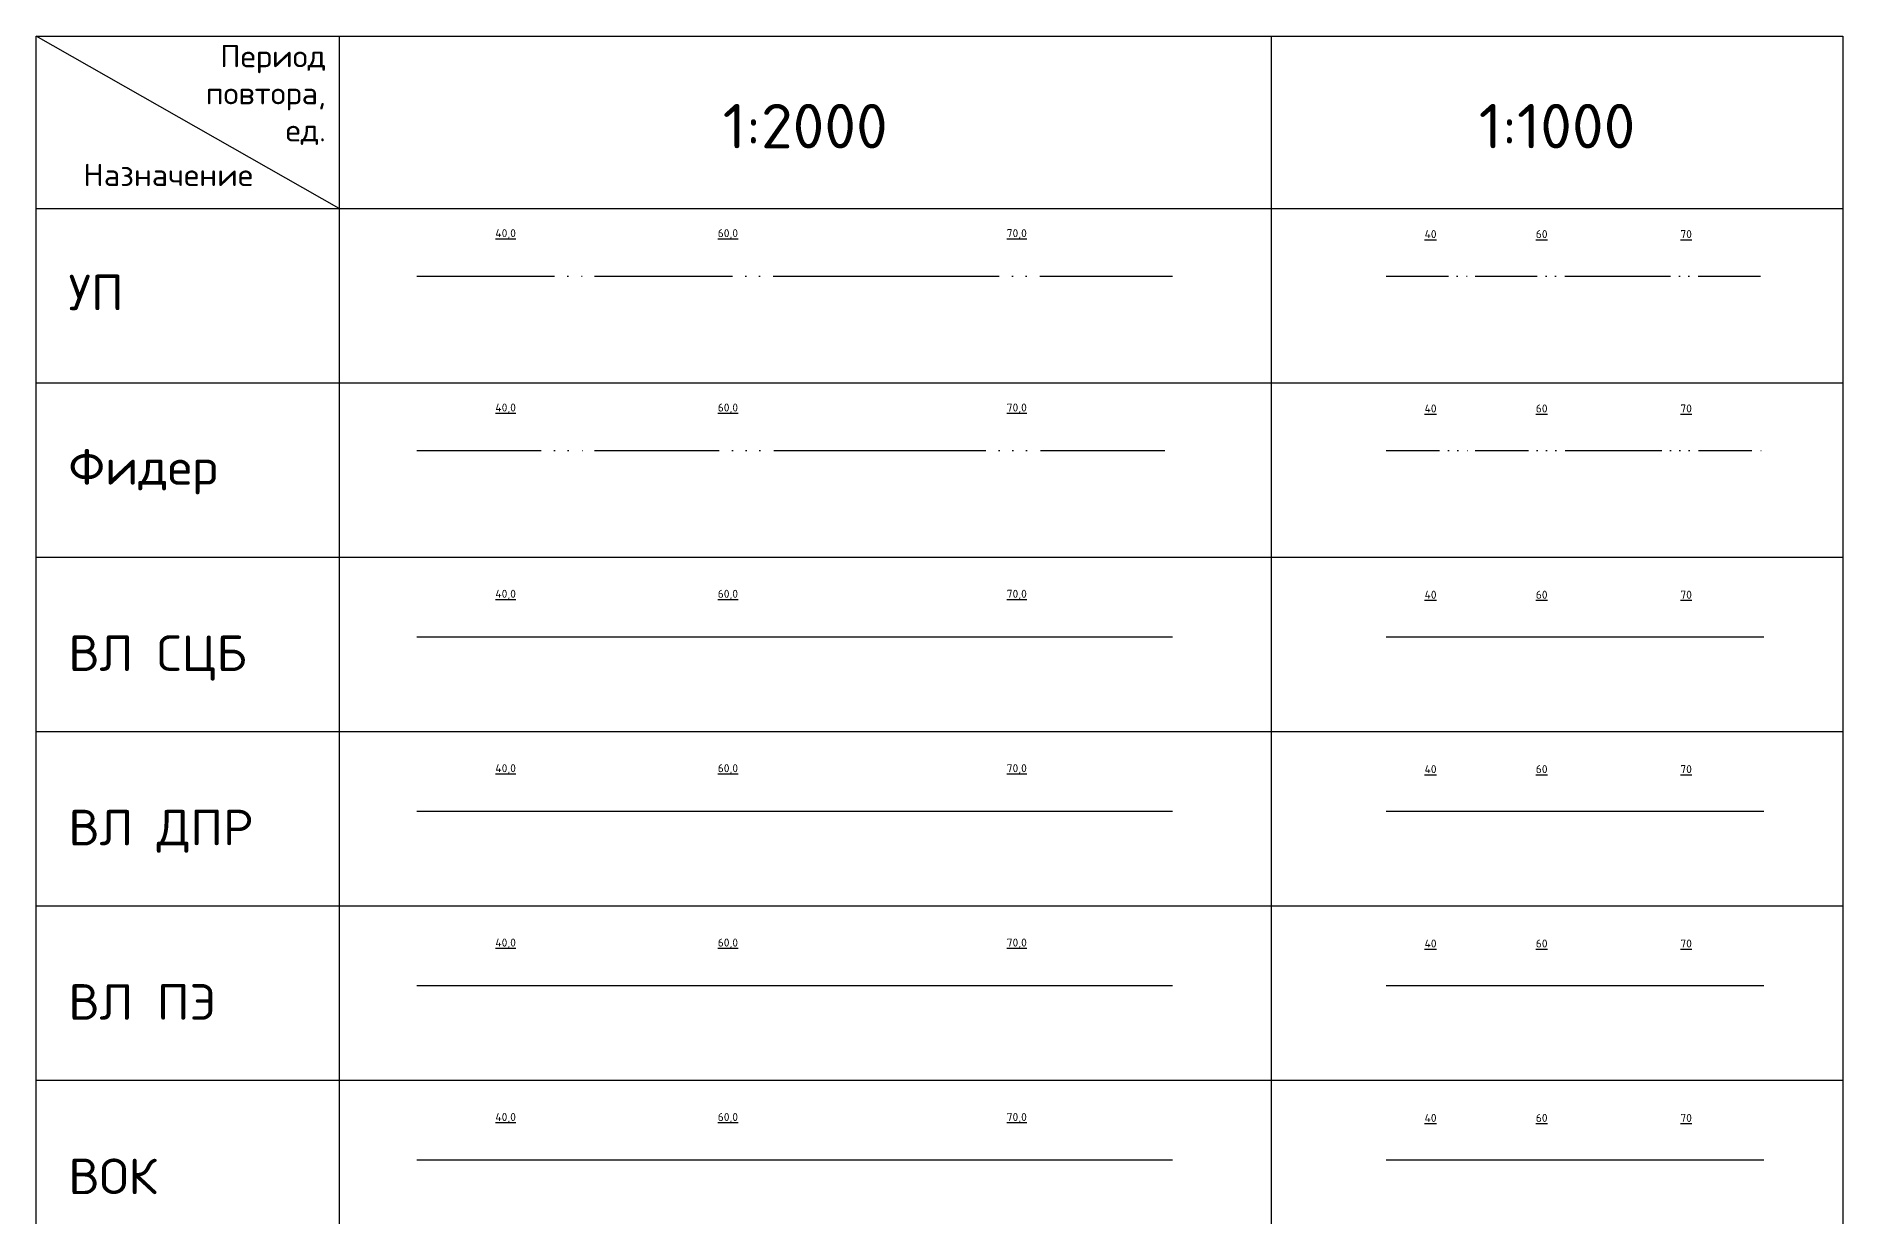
# Model space of a CAD drawing. Header units: metres. Extents: x 7125 to 11673, y -5803 to -4152.
# Drawn here: x 7142.3 to 7548.8, y -5558.7 to -5293.1 of the extents above; entities that cross this region are included whole.
import ezdxf
from ezdxf.enums import TextEntityAlignment as Align

# ---------------------------------------------------------------- set-up
doc = ezdxf.new("R2010")
doc.units = ezdxf.units.M
for name, pattern in [('УП-20', [20, 14, -2, 0, -2, 0, -2]), ('УП-40', [40, 31, -3, 0, -3, 0, -3]), ('Фидер-20', [20, 12, -2, 0, -2, 0, -2, 0, -2]), ('Фидер-40', [40, 28, -3, 0, -3, 0, -3, 0, -3])]:
    doc.linetypes.add(name, pattern=pattern)
doc.layers.get('Defpoints').update_dxf_attribs({"color": 4})
doc.layers.add('N_prolet', color=1, linetype='Continuous')
doc.styles.add('Шаблон', font='simplex.shx')
doc.styles.add('Шаблон 1.8', font='simplex.shx', dxfattribs={"height": 1.8})
doc.linetypes.add('WL ДПР-20', pattern='A,12.5,-1,[2,uks_lt,S=1,R=0,X=0,Y=-0.5],-6.5', length=20)
doc.linetypes.add('WL ДПР-40', pattern='A,32.5,-1,[2,uks_lt,S=1,R=0,X=0,Y=-0.5],-6.5', length=40)
doc.linetypes.add('WL ПЭ-20', pattern='A,13.6,-1,[1,uks_lt,S=1,R=0,X=0,Y=-0.5],-5.4', length=20)
doc.linetypes.add('WL ПЭ-40', pattern='A,33.6,-1,[1,uks_lt,S=1,R=0,X=0,Y=-0.5],-5.4', length=40)
doc.linetypes.add('WL СЦБ-20', pattern='A,12.5,-1,[3,uks_lt,S=1,R=0,X=0,Y=-0.5],-6.5', length=20)
doc.linetypes.add('WL СЦБ-40', pattern='A,32.5,-1,[3,uks_lt,S=1,R=0,X=0,Y=-0.5],-6.5', length=40)
doc.linetypes.add('ВОК-20', pattern='A,15.5,-1,[4,uks_lt,S=1,R=0,X=0,Y=-0.5],-3.5', length=20)
doc.linetypes.add('ВОК-40', pattern='A,35.5,-1,[4,uks_lt,S=1,R=0,X=0,Y=-0.5],-3.5', length=40)
doc.dimstyles.new('МЕЖДУ_ОПОРАМИ', dxfattribs={"dimtxt": 1.8, "dimasz": 3, "dimexe": 0.18, "dimexo": 0.0625, "dimgap": 0.09, "dimtad": 0, "dimtih": 1, "dimtoh": 1, "dimdec": 0, "dimlfac": 2, "dimzin": 0, "dimtxsty": 'Шаблон 1.8', "dimblk": 'NONE', "dimcen": 0.09, "dimse1": 1, "dimse2": 1, "dimsd1": 1, "dimsd2": 1, "dimclrd": 256, "dimclre": 256, "dimclrt": 256, "dimadec": 1, "dimazin": 0, "dimtfac": 1, "dimtdec": 0, "dimtofl": 0, "dimtmove": 0, "dimatfit": 3, "dimldrblk": 'NONE', "dimfxl": 0.18, "dimtolj": 1, "dimtzin": 0, "dimlwe": -1, "dimarcsym": 0})
doc.dimstyles.new('МЕЖДУ_ОПОРАМИ 1-1000', dxfattribs={"dimtxt": 1.8, "dimasz": 3, "dimexe": 0.18, "dimexo": 0.0625, "dimgap": 0.09, "dimtad": 0, "dimdec": 1, "dimzin": 0, "dimtxsty": 'Шаблон 1.8', "dimblk": 'NONE', "dimcen": 0.09, "dimse1": 1, "dimse2": 1, "dimsd1": 1, "dimsd2": 1, "dimclrd": 256, "dimclre": 256, "dimclrt": 256, "dimadec": 1, "dimazin": 0, "dimtfac": 1, "dimtdec": 1, "dimtofl": 0, "dimtmove": 0, "dimatfit": 3, "dimldrblk": 'NONE', "dimfxl": 0.18, "dimtolj": 1, "dimtzin": 0, "dimlwe": -1, "dimarcsym": 0})

# ---------------------------------------------------------------- blocks, each defined once
blk = doc.blocks.new('*D261')
at = {"layer": 'Defpoints', "color": 0, "transparency": 16777216}
for p in [(7327.95, -5376.87), (7267.95, -5392.34), (7327.95, -5392.34)]:
    blk.add_point(p, dxfattribs=at)
at = {"layer": 'N_prolet', "transparency": 16777216, "insert": (7297.95, -5376.87), "char_height": 1.8, "attachment_point": 5, "style": 'Шаблон 1.8'}
blk.add_mtext('\\A1;\\L60,0', dxfattribs=at)
blk = doc.blocks.new('_NONE')
at = {"color": 0, "linetype": 'ByBlock'}
blk.add_circle((0, 0), 0.25, dxfattribs=at)
blk = doc.blocks.new('*D246')
at = {"layer": 'Defpoints', "color": 0, "transparency": 16777216}
for p in [(7397.95, -5376.87), (7327.95, -5392.34), (7397.95, -5392.34)]:
    blk.add_point(p, dxfattribs=at)
at = {"layer": 'N_prolet', "transparency": 16777216, "insert": (7362.95, -5376.87), "char_height": 1.8, "attachment_point": 5, "style": 'Шаблон 1.8'}
blk.add_mtext('\\A1;\\L70,0', dxfattribs=at)
blk = doc.blocks.new('*D247')
at = {"layer": 'Defpoints', "color": 0, "transparency": 16777216}
for p in [(7466.05, -5376.87), (7446.05, -5392.34), (7466.05, -5392.34)]:
    blk.add_point(p, dxfattribs=at)
at = {"layer": 'N_prolet', "transparency": 16777216, "insert": (7456.05, -5376.87), "char_height": 1.8, "attachment_point": 5, "style": 'Шаблон 1.8'}
blk.add_mtext('\\A1;\\L40', dxfattribs=at)
blk = doc.blocks.new('*D248')
at = {"layer": 'Defpoints', "color": 0, "transparency": 16777216}
for p in [(7496.05, -5376.87), (7466.05, -5392.34), (7496.05, -5392.34)]:
    blk.add_point(p, dxfattribs=at)
at = {"layer": 'N_prolet', "transparency": 16777216, "insert": (7481.05, -5376.87), "char_height": 1.8, "attachment_point": 5, "style": 'Шаблон 1.8'}
blk.add_mtext('\\A1;\\L60', dxfattribs=at)
blk = doc.blocks.new('*D249')
at = {"layer": 'Defpoints', "color": 0, "transparency": 16777216}
for p in [(7531.05, -5376.87), (7496.05, -5392.34), (7531.05, -5392.34)]:
    blk.add_point(p, dxfattribs=at)
at = {"layer": 'N_prolet', "transparency": 16777216, "insert": (7513.55, -5376.87), "char_height": 1.8, "attachment_point": 5, "style": 'Шаблон 1.8'}
blk.add_mtext('\\A1;\\L70', dxfattribs=at)
blk = doc.blocks.new('*D235')
at = {"layer": 'Defpoints', "color": 0, "transparency": 16777216}
for p in [(7267.95, -5376.87), (7227.95, -5392.34), (7267.95, -5392.34)]:
    blk.add_point(p, dxfattribs=at)
at = {"layer": 'N_prolet', "transparency": 16777216, "insert": (7247.95, -5376.87), "char_height": 1.8, "attachment_point": 5, "style": 'Шаблон 1.8'}
blk.add_mtext('\\A1;\\L40,0', dxfattribs=at)
blk = doc.blocks.new('*D258')
at = {"layer": 'Defpoints', "color": 0, "transparency": 16777216}
for p in [(7327.95, -5418.76), (7267.95, -5434.23), (7327.95, -5434.23)]:
    blk.add_point(p, dxfattribs=at)
at = {"layer": 'N_prolet', "transparency": 16777216, "insert": (7297.95, -5418.76), "char_height": 1.8, "attachment_point": 5, "style": 'Шаблон 1.8'}
blk.add_mtext('\\A1;\\L60,0', dxfattribs=at)
blk = doc.blocks.new('*D236')
at = {"layer": 'Defpoints', "color": 0, "transparency": 16777216}
for p in [(7397.95, -5418.76), (7327.95, -5434.23), (7397.95, -5434.23)]:
    blk.add_point(p, dxfattribs=at)
at = {"layer": 'N_prolet', "transparency": 16777216, "insert": (7362.95, -5418.76), "char_height": 1.8, "attachment_point": 5, "style": 'Шаблон 1.8'}
blk.add_mtext('\\A1;\\L70,0', dxfattribs=at)
blk = doc.blocks.new('*D237')
at = {"layer": 'Defpoints', "color": 0, "transparency": 16777216}
for p in [(7466.05, -5418.76), (7446.05, -5434.23), (7466.05, -5434.23)]:
    blk.add_point(p, dxfattribs=at)
at = {"layer": 'N_prolet', "transparency": 16777216, "insert": (7456.05, -5418.76), "char_height": 1.8, "attachment_point": 5, "style": 'Шаблон 1.8'}
blk.add_mtext('\\A1;\\L40', dxfattribs=at)
blk = doc.blocks.new('*D238')
at = {"layer": 'Defpoints', "color": 0, "transparency": 16777216}
for p in [(7496.05, -5418.76), (7466.05, -5434.23), (7496.05, -5434.23)]:
    blk.add_point(p, dxfattribs=at)
at = {"layer": 'N_prolet', "transparency": 16777216, "insert": (7481.05, -5418.76), "char_height": 1.8, "attachment_point": 5, "style": 'Шаблон 1.8'}
blk.add_mtext('\\A1;\\L60', dxfattribs=at)
blk = doc.blocks.new('*D239')
at = {"layer": 'Defpoints', "color": 0, "transparency": 16777216}
for p in [(7531.05, -5418.76), (7496.05, -5434.23), (7531.05, -5434.23)]:
    blk.add_point(p, dxfattribs=at)
at = {"layer": 'N_prolet', "transparency": 16777216, "insert": (7513.55, -5418.76), "char_height": 1.8, "attachment_point": 5, "style": 'Шаблон 1.8'}
blk.add_mtext('\\A1;\\L70', dxfattribs=at)
blk = doc.blocks.new('*D240')
at = {"layer": 'Defpoints', "color": 0, "transparency": 16777216}
for p in [(7267.95, -5418.76), (7227.95, -5434.23), (7267.95, -5434.23)]:
    blk.add_point(p, dxfattribs=at)
at = {"layer": 'N_prolet', "transparency": 16777216, "insert": (7247.95, -5418.76), "char_height": 1.8, "attachment_point": 5, "style": 'Шаблон 1.8'}
blk.add_mtext('\\A1;\\L40,0', dxfattribs=at)
blk = doc.blocks.new('*D259')
at = {"layer": 'Defpoints', "color": 0, "transparency": 16777216}
for p in [(7327.95, -5457.99), (7267.95, -5473.45), (7327.95, -5473.45)]:
    blk.add_point(p, dxfattribs=at)
at = {"layer": 'N_prolet', "transparency": 16777216, "insert": (7297.95, -5457.99), "char_height": 1.8, "attachment_point": 5, "style": 'Шаблон 1.8'}
blk.add_mtext('\\A1;\\L60,0', dxfattribs=at)
blk = doc.blocks.new('*D241')
at = {"layer": 'Defpoints', "color": 0, "transparency": 16777216}
for p in [(7397.95, -5457.99), (7327.95, -5473.45), (7397.95, -5473.45)]:
    blk.add_point(p, dxfattribs=at)
at = {"layer": 'N_prolet', "transparency": 16777216, "insert": (7362.95, -5457.99), "char_height": 1.8, "attachment_point": 5, "style": 'Шаблон 1.8'}
blk.add_mtext('\\A1;\\L70,0', dxfattribs=at)
blk = doc.blocks.new('*D242')
at = {"layer": 'Defpoints', "color": 0, "transparency": 16777216}
for p in [(7466.05, -5457.99), (7446.05, -5473.45), (7466.05, -5473.45)]:
    blk.add_point(p, dxfattribs=at)
at = {"layer": 'N_prolet', "transparency": 16777216, "insert": (7456.05, -5457.99), "char_height": 1.8, "attachment_point": 5, "style": 'Шаблон 1.8'}
blk.add_mtext('\\A1;\\L40', dxfattribs=at)
blk = doc.blocks.new('*D243')
at = {"layer": 'Defpoints', "color": 0, "transparency": 16777216}
for p in [(7496.05, -5457.99), (7466.05, -5473.45), (7496.05, -5473.45)]:
    blk.add_point(p, dxfattribs=at)
at = {"layer": 'N_prolet', "transparency": 16777216, "insert": (7481.05, -5457.99), "char_height": 1.8, "attachment_point": 5, "style": 'Шаблон 1.8'}
blk.add_mtext('\\A1;\\L60', dxfattribs=at)
blk = doc.blocks.new('*D244')
at = {"layer": 'Defpoints', "color": 0, "transparency": 16777216}
for p in [(7531.05, -5457.99), (7496.05, -5473.45), (7531.05, -5473.45)]:
    blk.add_point(p, dxfattribs=at)
at = {"layer": 'N_prolet', "transparency": 16777216, "insert": (7513.55, -5457.99), "char_height": 1.8, "attachment_point": 5, "style": 'Шаблон 1.8'}
blk.add_mtext('\\A1;\\L70', dxfattribs=at)
blk = doc.blocks.new('*D245')
at = {"layer": 'Defpoints', "color": 0, "transparency": 16777216}
for p in [(7267.95, -5457.99), (7227.95, -5473.45), (7267.95, -5473.45)]:
    blk.add_point(p, dxfattribs=at)
at = {"layer": 'N_prolet', "transparency": 16777216, "insert": (7247.95, -5457.99), "char_height": 1.8, "attachment_point": 5, "style": 'Шаблон 1.8'}
blk.add_mtext('\\A1;\\L40,0', dxfattribs=at)
blk = doc.blocks.new('*D260')
at = {"layer": 'Defpoints', "color": 0, "transparency": 16777216}
for p in [(7327.95, -5497.21), (7267.95, -5512.68), (7327.95, -5512.68)]:
    blk.add_point(p, dxfattribs=at)
at = {"layer": 'N_prolet', "transparency": 16777216, "insert": (7297.95, -5497.21), "char_height": 1.8, "attachment_point": 5, "style": 'Шаблон 1.8'}
blk.add_mtext('\\A1;\\L60,0', dxfattribs=at)
blk = doc.blocks.new('*D220')
at = {"layer": 'Defpoints', "color": 0, "transparency": 16777216}
for p in [(7397.95, -5497.21), (7327.95, -5512.68), (7397.95, -5512.68)]:
    blk.add_point(p, dxfattribs=at)
at = {"layer": 'N_prolet', "transparency": 16777216, "insert": (7362.95, -5497.21), "char_height": 1.8, "attachment_point": 5, "style": 'Шаблон 1.8'}
blk.add_mtext('\\A1;\\L70,0', dxfattribs=at)
blk = doc.blocks.new('*D221')
at = {"layer": 'Defpoints', "color": 0, "transparency": 16777216}
for p in [(7466.05, -5497.21), (7446.05, -5512.68), (7466.05, -5512.68)]:
    blk.add_point(p, dxfattribs=at)
at = {"layer": 'N_prolet', "transparency": 16777216, "insert": (7456.05, -5497.21), "char_height": 1.8, "attachment_point": 5, "style": 'Шаблон 1.8'}
blk.add_mtext('\\A1;\\L40', dxfattribs=at)
blk = doc.blocks.new('*D222')
at = {"layer": 'Defpoints', "color": 0, "transparency": 16777216}
for p in [(7496.05, -5497.21), (7466.05, -5512.68), (7496.05, -5512.68)]:
    blk.add_point(p, dxfattribs=at)
at = {"layer": 'N_prolet', "transparency": 16777216, "insert": (7481.05, -5497.21), "char_height": 1.8, "attachment_point": 5, "style": 'Шаблон 1.8'}
blk.add_mtext('\\A1;\\L60', dxfattribs=at)
blk = doc.blocks.new('*D223')
at = {"layer": 'Defpoints', "color": 0, "transparency": 16777216}
for p in [(7531.05, -5497.21), (7496.05, -5512.68), (7531.05, -5512.68)]:
    blk.add_point(p, dxfattribs=at)
at = {"layer": 'N_prolet', "transparency": 16777216, "insert": (7513.55, -5497.21), "char_height": 1.8, "attachment_point": 5, "style": 'Шаблон 1.8'}
blk.add_mtext('\\A1;\\L70', dxfattribs=at)
blk = doc.blocks.new('*D224')
at = {"layer": 'Defpoints', "color": 0, "transparency": 16777216}
for p in [(7267.95, -5497.21), (7227.95, -5512.68), (7267.95, -5512.68)]:
    blk.add_point(p, dxfattribs=at)
at = {"layer": 'N_prolet', "transparency": 16777216, "insert": (7247.95, -5497.21), "char_height": 1.8, "attachment_point": 5, "style": 'Шаблон 1.8'}
blk.add_mtext('\\A1;\\L40,0', dxfattribs=at)
blk = doc.blocks.new('*D256')
at = {"layer": 'Defpoints', "color": 0, "transparency": 16777216}
for p in [(7327.95, -5536.44), (7267.95, -5551.9), (7327.95, -5551.9)]:
    blk.add_point(p, dxfattribs=at)
at = {"layer": 'N_prolet', "transparency": 16777216, "insert": (7297.95, -5536.44), "char_height": 1.8, "attachment_point": 5, "style": 'Шаблон 1.8'}
blk.add_mtext('\\A1;\\L60,0', dxfattribs=at)
blk = doc.blocks.new('*D225')
at = {"layer": 'Defpoints', "color": 0, "transparency": 16777216}
for p in [(7397.95, -5536.44), (7327.95, -5551.9), (7397.95, -5551.9)]:
    blk.add_point(p, dxfattribs=at)
at = {"layer": 'N_prolet', "transparency": 16777216, "insert": (7362.95, -5536.44), "char_height": 1.8, "attachment_point": 5, "style": 'Шаблон 1.8'}
blk.add_mtext('\\A1;\\L70,0', dxfattribs=at)
blk = doc.blocks.new('*D226')
at = {"layer": 'Defpoints', "color": 0, "transparency": 16777216}
for p in [(7466.05, -5536.44), (7446.05, -5551.9), (7466.05, -5551.9)]:
    blk.add_point(p, dxfattribs=at)
at = {"layer": 'N_prolet', "transparency": 16777216, "insert": (7456.05, -5536.44), "char_height": 1.8, "attachment_point": 5, "style": 'Шаблон 1.8'}
blk.add_mtext('\\A1;\\L40', dxfattribs=at)
blk = doc.blocks.new('*D227')
at = {"layer": 'Defpoints', "color": 0, "transparency": 16777216}
for p in [(7496.05, -5536.44), (7466.05, -5551.9), (7496.05, -5551.9)]:
    blk.add_point(p, dxfattribs=at)
at = {"layer": 'N_prolet', "transparency": 16777216, "insert": (7481.05, -5536.44), "char_height": 1.8, "attachment_point": 5, "style": 'Шаблон 1.8'}
blk.add_mtext('\\A1;\\L60', dxfattribs=at)
blk = doc.blocks.new('*D228')
at = {"layer": 'Defpoints', "color": 0, "transparency": 16777216}
for p in [(7531.05, -5536.44), (7496.05, -5551.9), (7531.05, -5551.9)]:
    blk.add_point(p, dxfattribs=at)
at = {"layer": 'N_prolet', "transparency": 16777216, "insert": (7513.55, -5536.44), "char_height": 1.8, "attachment_point": 5, "style": 'Шаблон 1.8'}
blk.add_mtext('\\A1;\\L70', dxfattribs=at)
blk = doc.blocks.new('*D229')
at = {"layer": 'Defpoints', "color": 0, "transparency": 16777216}
for p in [(7267.95, -5536.44), (7227.95, -5551.9), (7267.95, -5551.9)]:
    blk.add_point(p, dxfattribs=at)
at = {"layer": 'N_prolet', "transparency": 16777216, "insert": (7247.95, -5536.44), "char_height": 1.8, "attachment_point": 5, "style": 'Шаблон 1.8'}
blk.add_mtext('\\A1;\\L40,0', dxfattribs=at)
blk = doc.blocks.new('*D251')
at = {"layer": 'Defpoints', "color": 0, "transparency": 16777216}
for p in [(7327.95, -5337.65), (7267.95, -5353.11), (7327.95, -5353.11)]:
    blk.add_point(p, dxfattribs=at)
at = {"layer": 'N_prolet', "transparency": 16777216, "insert": (7297.95, -5337.65), "char_height": 1.8, "attachment_point": 5, "style": 'Шаблон 1.8'}
blk.add_mtext('\\A1;\\L60,0', dxfattribs=at)
blk = doc.blocks.new('*D195')
at = {"layer": 'Defpoints', "color": 0, "transparency": 16777216}
for p in [(7397.95, -5337.65), (7327.95, -5353.11), (7397.95, -5353.11)]:
    blk.add_point(p, dxfattribs=at)
at = {"layer": 'N_prolet', "transparency": 16777216, "insert": (7362.95, -5337.65), "char_height": 1.8, "attachment_point": 5, "style": 'Шаблон 1.8'}
blk.add_mtext('\\A1;\\L70,0', dxfattribs=at)
blk = doc.blocks.new('*D196')
at = {"layer": 'Defpoints', "color": 0, "transparency": 16777216}
for p in [(7466.05, -5337.65), (7446.05, -5353.11), (7466.05, -5353.11)]:
    blk.add_point(p, dxfattribs=at)
at = {"layer": 'N_prolet', "transparency": 16777216, "insert": (7456.05, -5337.65), "char_height": 1.8, "attachment_point": 5, "style": 'Шаблон 1.8'}
blk.add_mtext('\\A1;\\L40', dxfattribs=at)
blk = doc.blocks.new('*D197')
at = {"layer": 'Defpoints', "color": 0, "transparency": 16777216}
for p in [(7496.05, -5337.65), (7466.05, -5353.11), (7496.05, -5353.11)]:
    blk.add_point(p, dxfattribs=at)
at = {"layer": 'N_prolet', "transparency": 16777216, "insert": (7481.05, -5337.65), "char_height": 1.8, "attachment_point": 5, "style": 'Шаблон 1.8'}
blk.add_mtext('\\A1;\\L60', dxfattribs=at)
blk = doc.blocks.new('*D198')
at = {"layer": 'Defpoints', "color": 0, "transparency": 16777216}
for p in [(7531.05, -5337.65), (7496.05, -5353.11), (7531.05, -5353.11)]:
    blk.add_point(p, dxfattribs=at)
at = {"layer": 'N_prolet', "transparency": 16777216, "insert": (7513.55, -5337.65), "char_height": 1.8, "attachment_point": 5, "style": 'Шаблон 1.8'}
blk.add_mtext('\\A1;\\L70', dxfattribs=at)
blk = doc.blocks.new('*D199')
at = {"layer": 'Defpoints', "color": 0, "transparency": 16777216}
for p in [(7267.95, -5337.65), (7227.95, -5353.11), (7267.95, -5353.11)]:
    blk.add_point(p, dxfattribs=at)
at = {"layer": 'N_prolet', "transparency": 16777216, "insert": (7247.95, -5337.65), "char_height": 1.8, "attachment_point": 5, "style": 'Шаблон 1.8'}
blk.add_mtext('\\A1;\\L40,0', dxfattribs=at)

msp = doc.modelspace()

# ---------------------------------------------------------------- linework, layer by layer
for p, q in [((7210.508, -5331.858), (7142.311, -5293.128)), ((7142.311, -5802.543), (7142.311, -5293.128)), ((7142.311, -5293.128), (7548.816, -5293.128)), ((7210.508, -5293.128), (7210.508, -5802.543)), ((7420.209, -5293.128), (7420.209, -5802.543)), ((7548.816, -5293.128), (7548.816, -5802.543)), ((7142.311, -5331.858), (7548.816, -5331.858)), ((7142.311, -5371.082), (7548.816, -5371.082)), ((7142.311, -5410.306), (7548.816, -5410.306)), ((7142.311, -5449.529), (7548.816, -5449.529)), ((7142.311, -5488.753), (7548.816, -5488.753)), ((7142.311, -5527.977), (7548.816, -5527.977))]:
    msp.add_line(p, q)
at = {"linetype": 'УП-40'}
msp.add_lwpolyline([(7227.953, -5347.111), (7267.953, -5347.111), (7327.953, -5347.111), (7397.953, -5347.111)], dxfattribs=at)
at = {"linetype": 'УП-20'}
msp.add_lwpolyline([(7446.055, -5347.111), (7466.055, -5347.111), (7496.055, -5347.111), (7531.055, -5347.111)], dxfattribs=at)
at = {"linetype": 'Фидер-40'}
msp.add_lwpolyline([(7227.953, -5386.335), (7267.953, -5386.335), (7327.953, -5386.335), (7397.953, -5386.335)], dxfattribs=at)
at = {"linetype": 'Фидер-20'}
msp.add_lwpolyline([(7446.055, -5386.335), (7466.055, -5386.335), (7496.055, -5386.335), (7531.055, -5386.335)], dxfattribs=at)
at = {"linetype": 'WL СЦБ-40'}
msp.add_lwpolyline([(7227.953, -5428.23), (7267.953, -5428.23), (7327.953, -5428.23), (7397.953, -5428.23)], dxfattribs=at)
at = {"linetype": 'WL СЦБ-20'}
msp.add_lwpolyline([(7446.055, -5428.23), (7466.055, -5428.23), (7496.055, -5428.23), (7531.055, -5428.23)], dxfattribs=at)
at = {"linetype": 'WL ДПР-40'}
msp.add_lwpolyline([(7227.953, -5467.454), (7267.953, -5467.454), (7327.953, -5467.454), (7397.953, -5467.454)], dxfattribs=at)
at = {"linetype": 'WL ДПР-20'}
msp.add_lwpolyline([(7446.055, -5467.454), (7466.055, -5467.454), (7496.055, -5467.454), (7531.055, -5467.454)], dxfattribs=at)
at = {"linetype": 'WL ПЭ-40'}
msp.add_lwpolyline([(7227.953, -5506.678), (7267.953, -5506.678), (7327.953, -5506.678), (7397.953, -5506.678)], dxfattribs=at)
at = {"linetype": 'WL ПЭ-20'}
msp.add_lwpolyline([(7446.055, -5506.678), (7466.055, -5506.678), (7496.055, -5506.678), (7531.055, -5506.678)], dxfattribs=at)
at = {"linetype": 'ВОК-40'}
msp.add_lwpolyline([(7227.953, -5545.902), (7267.953, -5545.902), (7327.953, -5545.902), (7397.953, -5545.902)], dxfattribs=at)
at = {"linetype": 'ВОК-20'}
msp.add_lwpolyline([(7446.055, -5545.902), (7466.055, -5545.902), (7496.055, -5545.902), (7531.055, -5545.902)], dxfattribs=at)

# ---------------------------------------------------------------- texts
at = {"style": 'Шаблон'}
for s, p in [('1:2000', (7315.359, -5318.367)), ('1:1000', (7484.513, -5318.367))]:
    msp.add_text(s, height=10, dxfattribs=at).set_placement(p, align=Align.CENTER)
for s, p in [('УП', (7149.585, -5354.785)), ('Фидер', (7149.585, -5394.009)), ('ВЛ СЦБ', (7149.585, -5435.904)), ('ВЛ ДПР', (7149.585, -5475.128)), ('ВЛ ПЭ', (7149.585, -5514.351)), ('ВОК', (7149.585, -5553.575))]:
    msp.add_text(s, height=8, dxfattribs=at).set_placement(p)
at = {"char_height": 5, "style": 'Шаблон'}
for s, insert, width, attachment_point in [('Период\\Pповтора,\\Pед.', (7207.512, -5295.132), 43.32164, 3), ('Назначение', (7172.02, -5321.843), 39.38427, 2)]:
    msp.add_mtext(s, dxfattribs=dict(at, insert=insert, width=width, attachment_point=attachment_point))

# ---------------------------------------------------------------- dimensions: what is measured, and where the dimension line sits
at = {"layer": 'N_prolet'}
for base, p1, p2, picture, middle in [((7267.953, -5337.645), (7227.953, -5353.111), (7267.953, -5353.111), '*D199', (7247.953, -5337.645)), ((7327.953, -5337.645), (7267.953, -5353.111), (7327.953, -5353.111), '*D251', (7297.953, -5337.645)), ((7397.953, -5337.645), (7327.953, -5353.111), (7397.953, -5353.111), '*D195', (7362.953, -5337.645)), ((7267.953, -5376.869), (7227.953, -5392.335), (7267.953, -5392.335), '*D235', (7247.953, -5376.869)), ((7327.953, -5376.869), (7267.953, -5392.335), (7327.953, -5392.335), '*D261', (7297.953, -5376.869)), ((7397.953, -5376.869), (7327.953, -5392.335), (7397.953, -5392.335), '*D246', (7362.953, -5376.869)), ((7267.953, -5418.764), (7227.953, -5434.23), (7267.953, -5434.23), '*D240', (7247.953, -5418.764)), ((7327.953, -5418.764), (7267.953, -5434.23), (7327.953, -5434.23), '*D258', (7297.953, -5418.764)), ((7397.953, -5418.764), (7327.953, -5434.23), (7397.953, -5434.23), '*D236', (7362.953, -5418.764)), ((7267.953, -5457.988), (7227.953, -5473.454), (7267.953, -5473.454), '*D245', (7247.953, -5457.988)), ((7327.953, -5457.988), (7267.953, -5473.454), (7327.953, -5473.454), '*D259', (7297.953, -5457.988)), ((7397.953, -5457.988), (7327.953, -5473.454), (7397.953, -5473.454), '*D241', (7362.953, -5457.988)), ((7267.953, -5497.212), (7227.953, -5512.678), (7267.953, -5512.678), '*D224', (7247.953, -5497.212)), ((7327.953, -5497.212), (7267.953, -5512.678), (7327.953, -5512.678), '*D260', (7297.953, -5497.212)), ((7397.953, -5497.212), (7327.953, -5512.678), (7397.953, -5512.678), '*D220', (7362.953, -5497.212)), ((7267.953, -5536.435), (7227.953, -5551.902), (7267.953, -5551.902), '*D229', (7247.953, -5536.435)), ((7327.953, -5536.435), (7267.953, -5551.902), (7327.953, -5551.902), '*D256', (7297.953, -5536.435)), ((7397.953, -5536.435), (7327.953, -5551.902), (7397.953, -5551.902), '*D225', (7362.953, -5536.435))]:
    dim = msp.add_linear_dim(base=base, p1=p1, p2=p2, text='%%u<>', dimstyle='МЕЖДУ_ОПОРАМИ 1-1000', dxfattribs=at)
    dim.commit()
    dim.dimension.update_dxf_attribs({"geometry": picture, "text_midpoint": middle})
for base, p1, p2, picture, middle in [((7466.055, -5337.645), (7446.055, -5353.111), (7466.055, -5353.111), '*D196', (7456.055, -5337.645)), ((7496.055, -5337.645), (7466.055, -5353.111), (7496.055, -5353.111), '*D197', (7481.055, -5337.645)), ((7531.055, -5337.645), (7496.055, -5353.111), (7531.055, -5353.111), '*D198', (7513.555, -5337.645)), ((7466.055, -5376.869), (7446.055, -5392.335), (7466.055, -5392.335), '*D247', (7456.055, -5376.869)), ((7496.055, -5376.869), (7466.055, -5392.335), (7496.055, -5392.335), '*D248', (7481.055, -5376.869)), ((7531.055, -5376.869), (7496.055, -5392.335), (7531.055, -5392.335), '*D249', (7513.555, -5376.869)), ((7466.055, -5418.764), (7446.055, -5434.23), (7466.055, -5434.23), '*D237', (7456.055, -5418.764)), ((7496.055, -5418.764), (7466.055, -5434.23), (7496.055, -5434.23), '*D238', (7481.055, -5418.764)), ((7531.055, -5418.764), (7496.055, -5434.23), (7531.055, -5434.23), '*D239', (7513.555, -5418.764)), ((7466.055, -5457.988), (7446.055, -5473.454), (7466.055, -5473.454), '*D242', (7456.055, -5457.988)), ((7496.055, -5457.988), (7466.055, -5473.454), (7496.055, -5473.454), '*D243', (7481.055, -5457.988)), ((7531.055, -5457.988), (7496.055, -5473.454), (7531.055, -5473.454), '*D244', (7513.555, -5457.988)), ((7466.055, -5497.212), (7446.055, -5512.678), (7466.055, -5512.678), '*D221', (7456.055, -5497.212)), ((7496.055, -5497.212), (7466.055, -5512.678), (7496.055, -5512.678), '*D222', (7481.055, -5497.212)), ((7531.055, -5497.212), (7496.055, -5512.678), (7531.055, -5512.678), '*D223', (7513.555, -5497.212)), ((7466.055, -5536.435), (7446.055, -5551.902), (7466.055, -5551.902), '*D226', (7456.055, -5536.435)), ((7496.055, -5536.435), (7466.055, -5551.902), (7496.055, -5551.902), '*D227', (7481.055, -5536.435)), ((7531.055, -5536.435), (7496.055, -5551.902), (7531.055, -5551.902), '*D228', (7513.555, -5536.435))]:
    dim = msp.add_linear_dim(base=base, p1=p1, p2=p2, text='%%u<>', dimstyle='МЕЖДУ_ОПОРАМИ', override={"dimlfac": 2}, dxfattribs=at)
    dim.commit()
    dim.dimension.update_dxf_attribs({"geometry": picture, "text_midpoint": middle})

doc.saveas('drawing.dxf')
